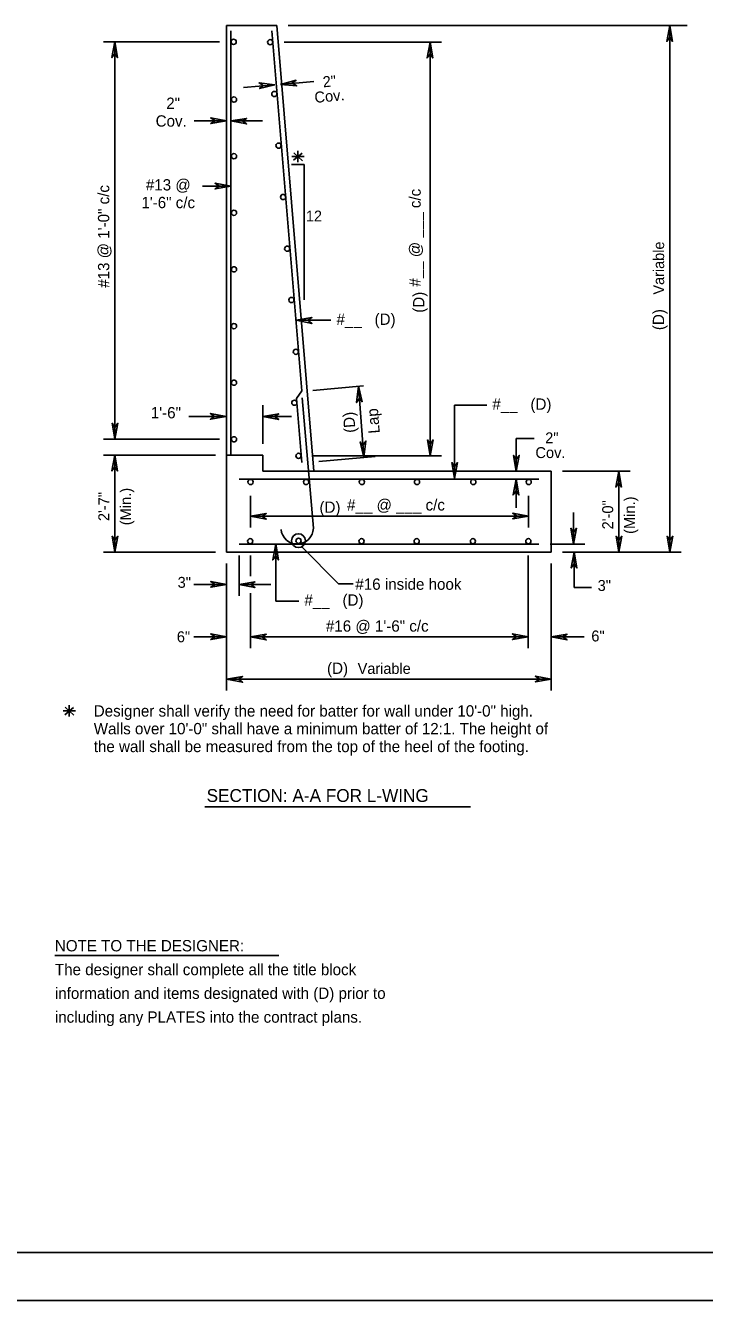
# Model space of a CAD drawing. Extents: x 499999.87 to 500002.82, y 499999.96 to 500001.79.
# Drawn here: x 500001.644 to 500002.235, y 499999.958 to 500001.067 of the extents above; entities that cross this region are included whole.
import ezdxf

# ---------------------------------------------------------------- set-up
doc = ezdxf.new("R2010")
doc.units = 0
doc.layers.add('1', color=7, linetype='Continuous')
doc.layers.add('2', color=7, linetype='Continuous')

msp = doc.modelspace()

# ---------------------------------------------------------------- linework, layer by layer
at = {"layer": '1'}
for p, q in [((500001.8645, 500000.2582), (500001.6699, 500000.2582)), ((500000.0331, 500000), (500002.7831, 500000)), ((499999.8665, 499999.9583), (500002.8248, 499999.9583))]:
    msp.add_line(p, q, dxfattribs=at)
for points in [[(500002.2044, 500001.0666), (500002.2018, 500001.0528), (500002.2044, 500001.0564), (500002.2067, 500001.0528)], [(500001.7221, 500001.0525), (500001.7195, 500001.0387), (500001.7221, 500001.0423), (500001.7244, 500001.0387)], [(500001.9961, 500001.0522), (500001.9934, 500001.0384), (500001.9961, 500001.042), (500001.9984, 500001.0384)], [(500001.8612, 500001.0151), (500001.8474, 500001.0167), (500001.851, 500001.0144), (500001.8478, 500001.0118)], [(500001.8661, 500001.0154), (500001.8802, 500001.0141), (500001.8763, 500001.0164), (500001.8796, 500001.019)], [(500001.8192, 500000.9836), (500001.8054, 500000.9862), (500001.8091, 500000.9836), (500001.8054, 500000.9813)], [(500001.8228, 500000.9836), (500001.8366, 500000.981), (500001.833, 500000.9836), (500001.8366, 500000.9859)], [(500001.8228, 500000.9268), (500001.8091, 500000.9295), (500001.8127, 500000.9268), (500001.8091, 500000.9245)], [(500001.8796, 500000.8104), (500001.8934, 500000.8077), (500001.8898, 500000.8104), (500001.8934, 500000.8127)], [(500001.9337, 500000.753), (500001.9321, 500000.7388), (500001.9347, 500000.7428), (500001.937, 500000.7395)], [(500001.8189, 500000.7267), (500001.8051, 500000.7293), (500001.8087, 500000.7267), (500001.8051, 500000.7244)], [(500001.8507, 500000.7267), (500001.8645, 500000.7241), (500001.8609, 500000.7267), (500001.8645, 500000.729)], [(500001.7221, 500000.707), (500001.7247, 500000.7208), (500001.7221, 500000.7172), (500001.7198, 500000.7208)], [(500001.9386, 500000.6913), (500001.9403, 500000.7054), (500001.9377, 500000.7014), (500001.9354, 500000.7047)], [(500001.9961, 500000.6926), (500001.9987, 500000.7064), (500001.9961, 500000.7028), (500001.9938, 500000.7064)], [(500001.7221, 500000.6932), (500001.7195, 500000.6795), (500001.7221, 500000.6831), (500001.7244, 500000.6795)], [(500002.0709, 500000.6791), (500002.0735, 500000.6929), (500002.0709, 500000.6893), (500002.0686, 500000.6929)], [(500002.0174, 500000.6729), (500002.02, 500000.6867), (500002.0174, 500000.6831), (500002.0151, 500000.6867)], [(500002.1601, 500000.6791), (500002.1575, 500000.6654), (500002.1601, 500000.669), (500002.1624, 500000.6654)], [(500002.0709, 500000.6722), (500002.0682, 500000.6585), (500002.0709, 500000.6621), (500002.0732, 500000.6585)], [(500001.8399, 500000.6401), (500001.8537, 500000.6375), (500001.8501, 500000.6401), (500001.8537, 500000.6424)], [(500002.0817, 500000.6401), (500002.0679, 500000.6427), (500002.0715, 500000.6401), (500002.0679, 500000.6378)], [(500001.7221, 500000.6089), (500001.7247, 500000.6227), (500001.7221, 500000.6191), (500001.7198, 500000.6227)], [(500002.1207, 500000.6158), (500002.1234, 500000.6296), (500002.1207, 500000.626), (500002.1184, 500000.6296)], [(500002.1601, 500000.6089), (500002.1627, 500000.6227), (500002.1601, 500000.6191), (500002.1578, 500000.6227)], [(500002.2044, 500000.6089), (500002.207, 500000.6227), (500002.2044, 500000.6191), (500002.2021, 500000.6227)], [(500001.8619, 500000.6158), (500001.8593, 500000.602), (500001.8619, 500000.6056), (500001.8642, 500000.602)], [(500002.1214, 500000.6089), (500002.1188, 500000.5951), (500002.1214, 500000.5988), (500002.1237, 500000.5951)], [(500001.8192, 500000.5807), (500001.8054, 500000.5833), (500001.8091, 500000.5807), (500001.8054, 500000.5784)], [(500001.8301, 500000.5807), (500001.8438, 500000.5781), (500001.8402, 500000.5807), (500001.8438, 500000.583)], [(500001.8192, 500000.5351), (500001.8054, 500000.5377), (500001.8091, 500000.5351), (500001.8054, 500000.5328)], [(500001.8399, 500000.5351), (500001.8537, 500000.5325), (500001.8501, 500000.5351), (500001.8537, 500000.5374)], [(500002.0814, 500000.5351), (500002.0676, 500000.5377), (500002.0712, 500000.5351), (500002.0676, 500000.5328)], [(500002.1014, 500000.5351), (500002.1152, 500000.5325), (500002.1115, 500000.5351), (500002.1152, 500000.5374)], [(500001.8192, 500000.4984), (500001.833, 500000.4957), (500001.8294, 500000.4984), (500001.833, 500000.5007)], [(500002.1014, 500000.4984), (500002.0876, 500000.501), (500002.0912, 500000.4984), (500002.0876, 500000.4961)]]:
    msp.add_lwpolyline(points, close=True, dxfattribs=at)
msp.add_circle((500001.8816, 500000.6188), 0.00603, dxfattribs=at)
at = {"layer": '2'}
for p, q in [((500001.8192, 500001.0666), (500001.8629, 500001.0666)), ((500001.8192, 500000.6932), (500001.8192, 500001.0666)), ((500001.8629, 500001.0666), (500001.895, 500000.6791)), ((500002.2195, 500001.0666), (500001.8727, 500001.0666)), ((500002.2044, 500000.6089), (500002.2044, 500001.0666)), ((500001.8228, 500000.6932), (500001.8228, 500001.062)), ((500001.8586, 500001.062), (500001.8845, 500000.749)), ((500001.813, 500001.0525), (500001.7123, 500001.0525)), ((500001.7221, 500000.707), (500001.7221, 500001.0525)), ((500001.7221, 500000.7835), (500001.7221, 500001.0525)), ((500002.0059, 500001.0522), (500001.8691, 500001.0522)), ((500001.9961, 500000.6926), (500001.9961, 500001.0522)), ((500001.834, 500001.0128), (500001.8612, 500001.0151)), ((500001.895, 500001.018), (500001.8661, 500001.0154)), ((500001.8192, 500000.9836), (500001.791, 500000.9836)), ((500001.8504, 500000.9836), (500001.8228, 500000.9836)), ((500001.8848, 500000.9557), (500001.8773, 500000.9495)), ((500001.8852, 500000.9491), (500001.8776, 500000.956)), ((500001.8812, 500000.9478), (500001.8812, 500000.9577)), ((500001.8865, 500000.9459), (500001.8757, 500000.9459)), ((500001.8865, 500000.9528), (500001.876, 500000.9528)), ((500001.8865, 500000.8281), (500001.8865, 500000.9459)), ((500001.8228, 500000.9268), (500001.7982, 500000.9268)), ((500001.9098, 500000.8104), (500001.8796, 500000.8104)), ((500001.8799, 500000.7425), (500001.8845, 500000.749)), ((500001.9383, 500000.7533), (500001.894, 500000.7493)), ((500001.9337, 500000.753), (500001.9386, 500000.6913)), ((500001.8507, 500000.7031), (500001.8507, 500000.7365)), ((500001.8799, 500000.7425), (500001.8845, 500000.6867)), ((500001.8848, 500000.7431), (500001.8947, 500000.6296)), ((500002.0174, 500000.6729), (500002.0174, 500000.7365)), ((500002.0453, 500000.7365), (500002.0174, 500000.7365)), ((500001.8189, 500000.7267), (500001.7864, 500000.7267)), ((500001.8757, 500000.7267), (500001.8507, 500000.7267)), ((500001.813, 500000.707), (500001.7123, 500000.707)), ((500002.0709, 500000.6791), (500002.0709, 500000.7077)), ((500002.0866, 500000.7077), (500002.0709, 500000.7077)), ((500001.8094, 500000.6932), (500001.7123, 500000.6932)), ((500001.7221, 500000.6089), (500001.7221, 500000.6932)), ((500001.8192, 500000.6932), (500001.8507, 500000.6932)), ((500001.8192, 500000.6932), (500001.8192, 500000.6089)), ((500001.8507, 500000.6932), (500001.8507, 500000.6791)), ((500002.0059, 500000.6926), (500001.894, 500000.6926)), ((500001.8993, 500000.6877), (500001.9482, 500000.6919)), ((500001.8507, 500000.6791), (500001.8898, 500000.6791)), ((500001.8898, 500000.6791), (500002.1014, 500000.6791)), ((500002.1014, 500000.6791), (500002.1014, 500000.6089)), ((500002.1699, 500000.6791), (500002.1112, 500000.6791)), ((500002.1601, 500000.6089), (500002.1601, 500000.6791)), ((500001.8301, 500000.6722), (500002.0906, 500000.6722)), ((500002.0709, 500000.6473), (500002.0709, 500000.6722)), ((500001.8399, 500000.6302), (500001.8399, 500000.6578)), ((500002.0817, 500000.6302), (500002.0817, 500000.6578)), ((500002.0817, 500000.6401), (500001.8399, 500000.6401)), ((500002.1207, 500000.6434), (500002.1207, 500000.6158)), ((500002.0906, 500000.6158), (500001.8301, 500000.6158)), ((500001.8619, 500000.5663), (500001.8619, 500000.6158)), ((500001.8845, 500000.6135), (500001.9163, 500000.5814)), ((500002.1004, 500000.6158), (500002.1306, 500000.6158)), ((500001.8094, 500000.6089), (500001.7123, 500000.6089)), ((500002.1014, 500000.6089), (500001.8192, 500000.6089)), ((500001.8301, 500000.5709), (500001.8301, 500000.606)), ((500001.8399, 500000.5879), (500001.8399, 500000.606)), ((500002.0814, 500000.5253), (500002.0814, 500000.606)), ((500002.2142, 500000.6089), (500002.1112, 500000.6089)), ((500002.1214, 500000.6089), (500002.1214, 500000.5781)), ((500001.8192, 500000.4885), (500001.8192, 500000.5991)), ((500002.1014, 500000.4885), (500002.1014, 500000.5991)), ((500001.8192, 500000.5807), (500001.7907, 500000.5807)), ((500001.8576, 500000.5807), (500001.8301, 500000.5807)), ((500001.9291, 500000.5814), (500001.9163, 500000.5814)), ((500002.1365, 500000.5781), (500002.1214, 500000.5781)), ((500001.8399, 500000.5253), (500001.8399, 500000.5732)), ((500001.8819, 500000.5663), (500001.8619, 500000.5663)), ((500001.8192, 500000.5351), (500001.7907, 500000.5351)), ((500002.0814, 500000.5351), (500001.8399, 500000.5351)), ((500002.1299, 500000.5351), (500002.1014, 500000.5351)), ((500002.1014, 500000.4984), (500001.8192, 500000.4984)), ((500001.6877, 500000.4708), (500001.6772, 500000.4708)), ((500001.686, 500000.4738), (500001.6785, 500000.4675)), ((500001.6864, 500000.4672), (500001.6788, 500000.4741)), ((500001.6824, 500000.4659), (500001.6824, 500000.4757)), ((500002.0312, 500000.3875), (500001.8002, 500000.3875))]:
    msp.add_line(p, q, dxfattribs=at)
for centre in [(500001.8253, 500001.0524), (500001.8571, 500001.0521), (500001.8607, 500001.0071), (500001.8256, 500001.0022), (500001.8256, 500000.953), (500001.8643, 500000.9622), (500001.8683, 500000.9175), (500001.8256, 500000.9038), (500001.8719, 500000.8726), (500001.8256, 500000.8546), (500001.8755, 500000.828), (500001.8256, 500000.8053), (500001.8794, 500000.783), (500001.8256, 500000.7561), (500001.8781, 500000.7387), (500001.8256, 500000.7069), (500001.8817, 500000.6925), (500001.84, 500000.6698), (500001.8883, 500000.6698), (500001.9368, 500000.6698), (500001.9847, 500000.6698), (500002.0336, 500000.6698), (500002.0818, 500000.6698), (500001.8397, 500000.6183), (500001.8817, 500000.6187), (500001.9365, 500000.6183), (500001.9844, 500000.6183), (500002.0333, 500000.6183), (500002.0815, 500000.6183)]:
    msp.add_circle(centre, 0.00226, dxfattribs=at)
msp.add_arc((500001.8805, 500000.63), 0.0141, 185.6972, 358.4377, dxfattribs=at)

# ---------------------------------------------------------------- texts
for s, height, rotation, p in [('2"', 0.00951, 5.2901, (500001.9032, 500001.0128)), ('Cov.', 0.00951, 5.2901, (500001.896, 500000.9993)), ('#13 @ 1\'-0" c/c', 0.009843, 90, (500001.7172, 500000.8386)), ('#__ @ ___ c/c', 0.009843, 90, (500001.9879, 500000.8396)), ('Variable', 0.0094, 90, (500002.1995, 500000.8327)), ('(D)', 0.00984, 90, (500001.9911, 500000.8169)), ('(D)', 0.00984, 90, (500002.1995, 500000.8018)), ('Lap', 0.00984, 94.5618, (500001.9524, 500000.7123)), ('(D)', 0.00984, 94.5618, (500001.9314, 500000.7129)), ('2\'-7"', 0.00951, 90, (500001.7172, 500000.6358)), ('(Min.)', 0.00951, 90, (500001.7362, 500000.6322)), ('(Min.)', 0.00951, 90, (500002.1742, 500000.6247)), ('2\'-0"', 0.00951, 90, (500002.1552, 500000.6286))]:
    msp.add_text(s, height=height, rotation=rotation, dxfattribs=at).set_placement(p)
for s, height, p in [('2"', 0.00984, (500001.7667, 500000.9941)), ('Cov.', 0.00984, (500001.7575, 500000.9787)), ('#13 @', 0.00984, (500001.749, 500000.9232)), ('1\'-6" c/c', 0.00984, (500001.7451, 500000.9078)), ('12', 0.0094, (500001.8881, 500000.8963)), ('#__', 0.00984, (500001.9147, 500000.8064)), ('(D)', 0.00984, (500001.9478, 500000.8064)), ('1\'-6"', 0.00984, (500001.7533, 500000.7251)), ('#__', 0.00984, (500002.0502, 500000.7326)), ('(D)', 0.00984, (500002.0833, 500000.7326)), ('2"', 0.00951, (500002.0961, 500000.7034)), ('Cov.', 0.00951, (500002.0876, 500000.6906)), ('#__ @ ___ c/c', 0.009843, (500001.9239, 500000.645)), ('(D)', 0.00984, (500001.8999, 500000.643)), ('3"', 0.00951, (500001.7766, 500000.5778)), ('#16 inside hook', 0.009843, (500001.9311, 500000.5761)), ('3"', 0.00951, (500002.1417, 500000.5751)), ('#__', 0.00984, (500001.8868, 500000.5623)), ('(D)', 0.00984, (500001.9199, 500000.5623)), ('#16 @ 1\'-6" c/c', 0.009843, (500001.9055, 500000.5397)), ('6"', 0.00951, (500001.7759, 500000.5305)), ('6"', 0.00951, (500002.1362, 500000.5312)), ('(D)', 0.00984, (500001.9065, 500000.503)), ('Variable', 0.0094, (500001.9331, 500000.503)), ('Designer shall verify the need for batter for wall under 10\'-0" high.', 0.009843, (500001.7037, 500000.4659)), ('Walls over 10\'-0" shall have a minimum batter of 12:1. The height of', 0.009843, (500001.7037, 500000.4505)), ('the wall shall be measured from the top of the heel of the footing.', 0.009843, (500001.7037, 500000.435)), ('SECTION: A-A FOR L-WING', 0.011156, (500001.8018, 500000.3917)), ('NOTE TO THE DESIGNER:', 0.009843, (500001.6699, 500000.2618)), ('The designer shall complete all the title block', 0.009843, (500001.6699, 500000.2411)), ('information and items designated with (D) prior to', 0.009843, (500001.6699, 500000.2205)), ('including any PLATES into the contract plans.', 0.009843, (500001.6699, 500000.1998))]:
    msp.add_text(s, height=height, dxfattribs=at).set_placement(p)

doc.saveas('drawing.dxf')
